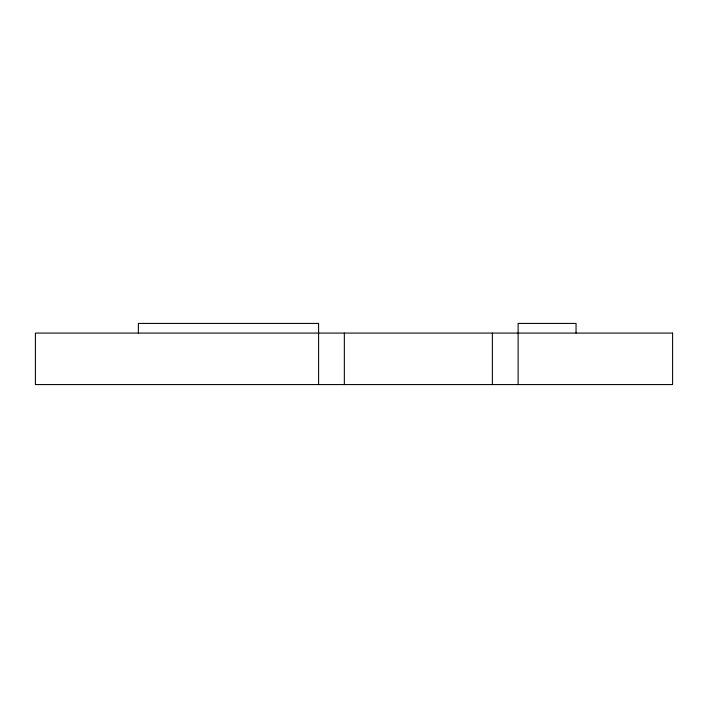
<?xml version="1.0" encoding="UTF-8"?>
<svg xmlns="http://www.w3.org/2000/svg" width="708" height="708" viewBox="0 0 708 708"><rect width="100%" height="100%" fill="white"/><g stroke="black" fill="none" stroke-linecap="round" stroke-linejoin="round"><path stroke-width="1.06" d="M576.055 333.079L576.055 323.423L518.123 323.423L518.123 384.577M492.379 333.079L492.379 384.577M344.345 333.079L344.345 384.577M318.6 384.577L318.6 323.423L138.379 323.423L138.379 333.079M672.6 333.079L35.4 333.079L35.4 384.577L672.6 384.577L672.6 333.079"/></g></svg>
